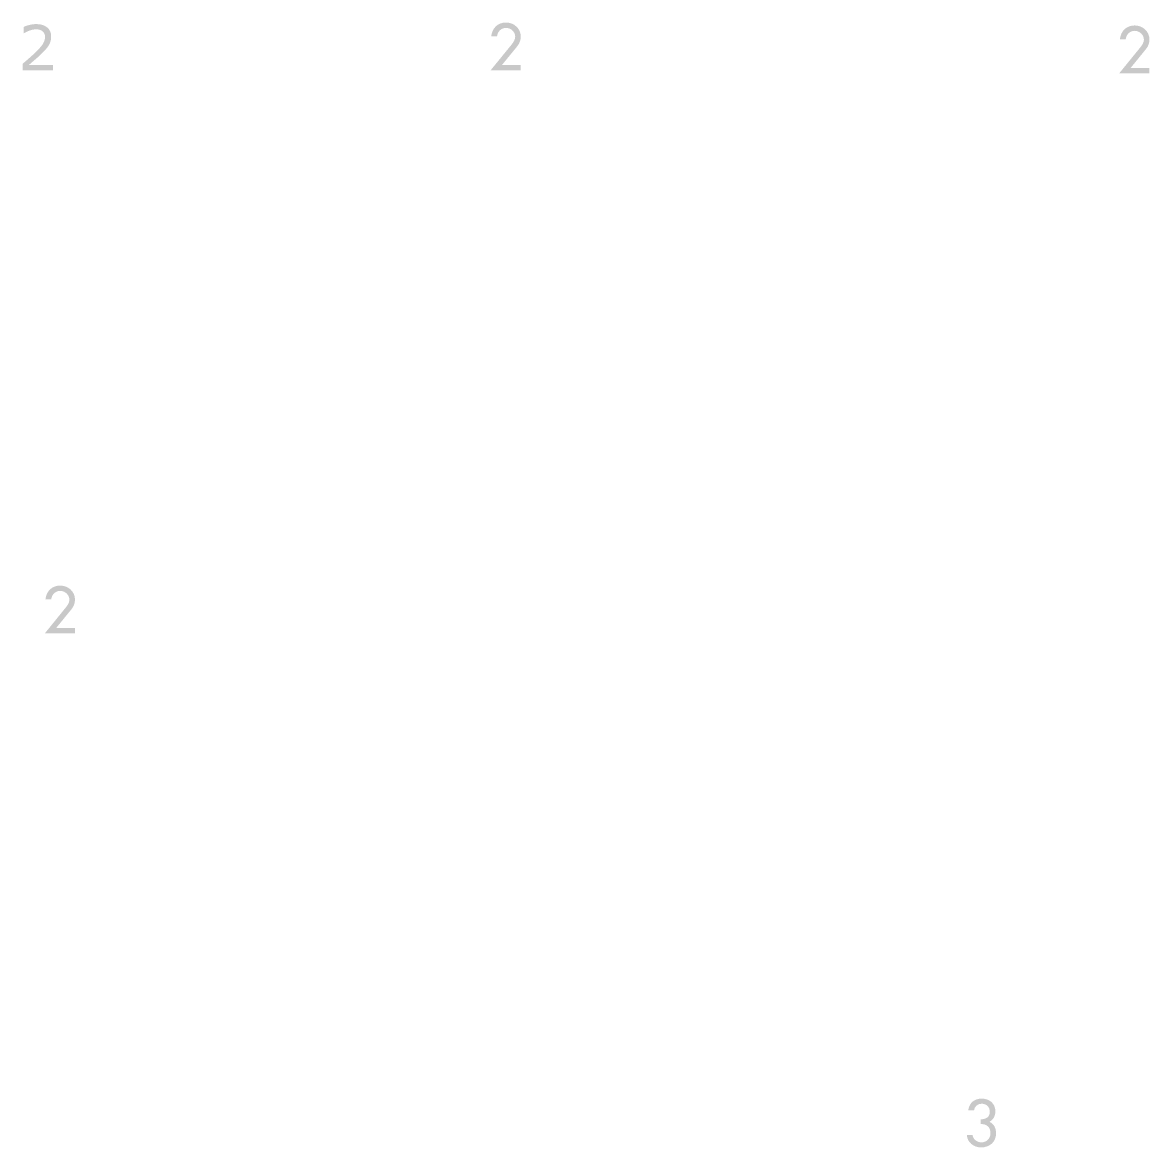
# Model space of a CAD drawing. Header units: inches. Extents: x -17664 to 660, y -8707 to 2166.
# Drawn here: x -17664 to -17548.7, y -6475.3 to -6360.2 of the extents above.
import ezdxf

# ---------------------------------------------------------------- set-up
doc = ezdxf.new("R2010")
doc.units = ezdxf.units.IN
doc.header["$MEASUREMENT"] = 0
doc.layers.add('Livello 1', color=7, linetype='Continuous')

msp = doc.modelspace()

# ---------------------------------------------------------------- hatches: boundary and pattern name
at = {"layer": 'Livello 1', "true_color": 0xffffff}
h = msp.add_hatch(color=7, dxfattribs=at)
h.dxf.hatch_style = 2
edge = h.paths.add_edge_path()
edge.add_spline(control_points=[(-17613.03, -6364.54), (-17613.03, -6364.54), (-17613.03, -6365.08), (-17613.03, -6365.08), (-17613.03, -6365.08), (-17616.12, -6365.08), (-17616.12, -6365.08), (-17616.12, -6365.08), (-17614.02, -6362.51), (-17614.02, -6362.51), (-17613.83, -6362.27), (-17613.6, -6361.97), (-17613.6, -6361.65), (-17613.6, -6361.15), (-17614.04, -6360.74), (-17614.54, -6360.74), (-17615.03, -6360.74), (-17615.43, -6361.13), (-17615.46, -6361.62), (-17615.46, -6361.62), (-17616.06, -6361.62), (-17616.06, -6361.62), (-17615.96, -6360.77), (-17615.41, -6360.19), (-17614.54, -6360.19), (-17613.73, -6360.19), (-17613.03, -6360.8), (-17613.03, -6361.63), (-17613.03, -6361.98), (-17613.16, -6362.34), (-17613.38, -6362.61), (-17613.38, -6362.61), (-17614.96, -6364.54), (-17614.96, -6364.54), (-17614.96, -6364.54), (-17613.03, -6364.54), (-17613.03, -6364.54)], knot_values=[0, 0, 0, 0, 1, 1, 1, 2, 2, 2, 3, 3, 3, 4, 4, 4, 5, 5, 5, 6, 6, 6, 7, 7, 7, 8, 8, 8, 9, 9, 9, 10, 10, 10, 11, 11, 11, 12, 12, 12, 12], degree=3, periodic=0)
h = msp.add_hatch(color=7, dxfattribs=at)
h.dxf.hatch_style = 2
edge = h.paths.add_edge_path()
edge.add_spline(control_points=[(-17660.89, -6365.07), (-17660.89, -6365.07), (-17664.02, -6365.07), (-17664.02, -6365.07), (-17664.02, -6365.07), (-17664.02, -6364.42), (-17664.02, -6364.42), (-17663.8, -6364.23), (-17663.58, -6364.05), (-17663.37, -6363.86), (-17663.15, -6363.67), (-17662.95, -6363.49), (-17662.76, -6363.31), (-17662.36, -6362.92), (-17662.09, -6362.62), (-17661.94, -6362.39), (-17661.8, -6362.16), (-17661.72, -6361.92), (-17661.72, -6361.66), (-17661.72, -6361.42), (-17661.8, -6361.23), (-17661.96, -6361.09), (-17662.12, -6360.96), (-17662.34, -6360.89), (-17662.62, -6360.89), (-17662.81, -6360.89), (-17663.01, -6360.92), (-17663.23, -6360.99), (-17663.45, -6361.06), (-17663.66, -6361.16), (-17663.87, -6361.29), (-17663.87, -6361.29), (-17663.9, -6361.29), (-17663.9, -6361.29), (-17663.9, -6361.29), (-17663.9, -6360.64), (-17663.9, -6360.64), (-17663.76, -6360.57), (-17663.56, -6360.5), (-17663.32, -6360.44), (-17663.07, -6360.38), (-17662.83, -6360.35), (-17662.61, -6360.35), (-17662.13, -6360.35), (-17661.76, -6360.47), (-17661.49, -6360.7), (-17661.22, -6360.92), (-17661.09, -6361.23), (-17661.09, -6361.62), (-17661.09, -6361.8), (-17661.11, -6361.96), (-17661.16, -6362.12), (-17661.2, -6362.27), (-17661.27, -6362.41), (-17661.35, -6362.55), (-17661.43, -6362.68), (-17661.53, -6362.8), (-17661.64, -6362.93), (-17661.74, -6363.05), (-17661.88, -6363.19), (-17662.03, -6363.34), (-17662.25, -6363.56), (-17662.48, -6363.77), (-17662.72, -6363.97), (-17662.95, -6364.17), (-17663.17, -6364.36), (-17663.38, -6364.54), (-17663.38, -6364.54), (-17660.89, -6364.54), (-17660.89, -6364.54), (-17660.89, -6364.54), (-17660.89, -6365.07), (-17660.89, -6365.07)], knot_values=[0, 0, 0, 0, 1, 1, 1, 2, 2, 2, 3, 3, 3, 4, 4, 4, 5, 5, 5, 6, 6, 6, 7, 7, 7, 8, 8, 8, 9, 9, 9, 10, 10, 10, 11, 11, 11, 12, 12, 12, 13, 13, 13, 14, 14, 14, 15, 15, 15, 16, 16, 16, 17, 17, 17, 18, 18, 18, 19, 19, 19, 20, 20, 20, 21, 21, 21, 22, 22, 22, 23, 23, 23, 24, 24, 24, 24], degree=3, periodic=0)
h = msp.add_hatch(color=7, dxfattribs=at)
h.dxf.hatch_style = 2
edge = h.paths.add_edge_path()
edge.add_spline(control_points=[(-17548.69, -6364.84), (-17548.69, -6364.84), (-17548.69, -6365.38), (-17548.69, -6365.38), (-17548.69, -6365.38), (-17551.78, -6365.38), (-17551.78, -6365.38), (-17551.78, -6365.38), (-17549.69, -6362.81), (-17549.69, -6362.81), (-17549.49, -6362.57), (-17549.26, -6362.27), (-17549.26, -6361.95), (-17549.26, -6361.45), (-17549.71, -6361.04), (-17550.2, -6361.04), (-17550.69, -6361.04), (-17551.09, -6361.43), (-17551.12, -6361.92), (-17551.12, -6361.92), (-17551.72, -6361.92), (-17551.72, -6361.92), (-17551.63, -6361.07), (-17551.07, -6360.49), (-17550.2, -6360.49), (-17549.39, -6360.49), (-17548.69, -6361.1), (-17548.69, -6361.93), (-17548.69, -6362.28), (-17548.82, -6362.64), (-17549.05, -6362.91), (-17549.05, -6362.91), (-17550.62, -6364.84), (-17550.62, -6364.84), (-17550.62, -6364.84), (-17548.69, -6364.84), (-17548.69, -6364.84)], knot_values=[0, 0, 0, 0, 1, 1, 1, 2, 2, 2, 3, 3, 3, 4, 4, 4, 5, 5, 5, 6, 6, 6, 7, 7, 7, 8, 8, 8, 9, 9, 9, 10, 10, 10, 11, 11, 11, 12, 12, 12, 12], degree=3, periodic=0)
h = msp.add_hatch(color=7, dxfattribs=at)
h.dxf.hatch_style = 2
edge = h.paths.add_edge_path()
edge.add_spline(control_points=[(-17658.65, -6422.14), (-17658.65, -6422.14), (-17658.65, -6422.69), (-17658.65, -6422.69), (-17658.65, -6422.69), (-17661.74, -6422.69), (-17661.74, -6422.69), (-17661.74, -6422.69), (-17659.65, -6420.11), (-17659.65, -6420.11), (-17659.45, -6419.87), (-17659.22, -6419.57), (-17659.22, -6419.26), (-17659.22, -6418.75), (-17659.67, -6418.34), (-17660.16, -6418.34), (-17660.65, -6418.34), (-17661.05, -6418.74), (-17661.08, -6419.22), (-17661.08, -6419.22), (-17661.68, -6419.22), (-17661.68, -6419.22), (-17661.58, -6418.37), (-17661.03, -6417.8), (-17660.16, -6417.8), (-17659.35, -6417.8), (-17658.65, -6418.4), (-17658.65, -6419.23), (-17658.65, -6419.59), (-17658.78, -6419.94), (-17659.01, -6420.22), (-17659.01, -6420.22), (-17660.58, -6422.14), (-17660.58, -6422.14), (-17660.58, -6422.14), (-17658.65, -6422.14), (-17658.65, -6422.14)], knot_values=[0, 0, 0, 0, 1, 1, 1, 2, 2, 2, 3, 3, 3, 4, 4, 4, 5, 5, 5, 6, 6, 6, 7, 7, 7, 8, 8, 8, 9, 9, 9, 10, 10, 10, 11, 11, 11, 12, 12, 12, 12], degree=3, periodic=0)
h = msp.add_hatch(color=7, dxfattribs=at)
h.dxf.hatch_style = 2
edge = h.paths.add_edge_path()
edge.add_spline(control_points=[(-17565.97, -6472.9), (-17565.38, -6472.85), (-17564.96, -6473.21), (-17564.96, -6473.82), (-17564.96, -6474.34), (-17565.34, -6474.76), (-17565.87, -6474.76), (-17566.33, -6474.76), (-17566.74, -6474.47), (-17566.8, -6474), (-17566.8, -6474), (-17567.38, -6474), (-17567.38, -6474), (-17567.34, -6474.79), (-17566.67, -6475.28), (-17565.92, -6475.28), (-17565.06, -6475.28), (-17564.39, -6474.74), (-17564.39, -6473.85), (-17564.39, -6473.33), (-17564.59, -6472.88), (-17565.06, -6472.66), (-17564.66, -6472.43), (-17564.46, -6472.05), (-17564.46, -6471.58), (-17564.46, -6470.78), (-17565.08, -6470.29), (-17565.84, -6470.29), (-17566.63, -6470.29), (-17567.13, -6470.71), (-17567.24, -6471.5), (-17567.24, -6471.5), (-17566.65, -6471.5), (-17566.65, -6471.5), (-17566.59, -6471.09), (-17566.29, -6470.81), (-17565.86, -6470.81), (-17565.38, -6470.81), (-17565.03, -6471.15), (-17565.03, -6471.63), (-17565.03, -6472.21), (-17565.45, -6472.4), (-17565.97, -6472.4), (-17565.97, -6472.4), (-17565.97, -6472.9), (-17565.97, -6472.9)], knot_values=[0, 0, 0, 0, 1, 1, 1, 2, 2, 2, 3, 3, 3, 4, 4, 4, 5, 5, 5, 6, 6, 6, 7, 7, 7, 8, 8, 8, 9, 9, 9, 10, 10, 10, 11, 11, 11, 12, 12, 12, 13, 13, 13, 14, 14, 14, 15, 15, 15, 15], degree=3, periodic=0)

doc.saveas('drawing.dxf')
